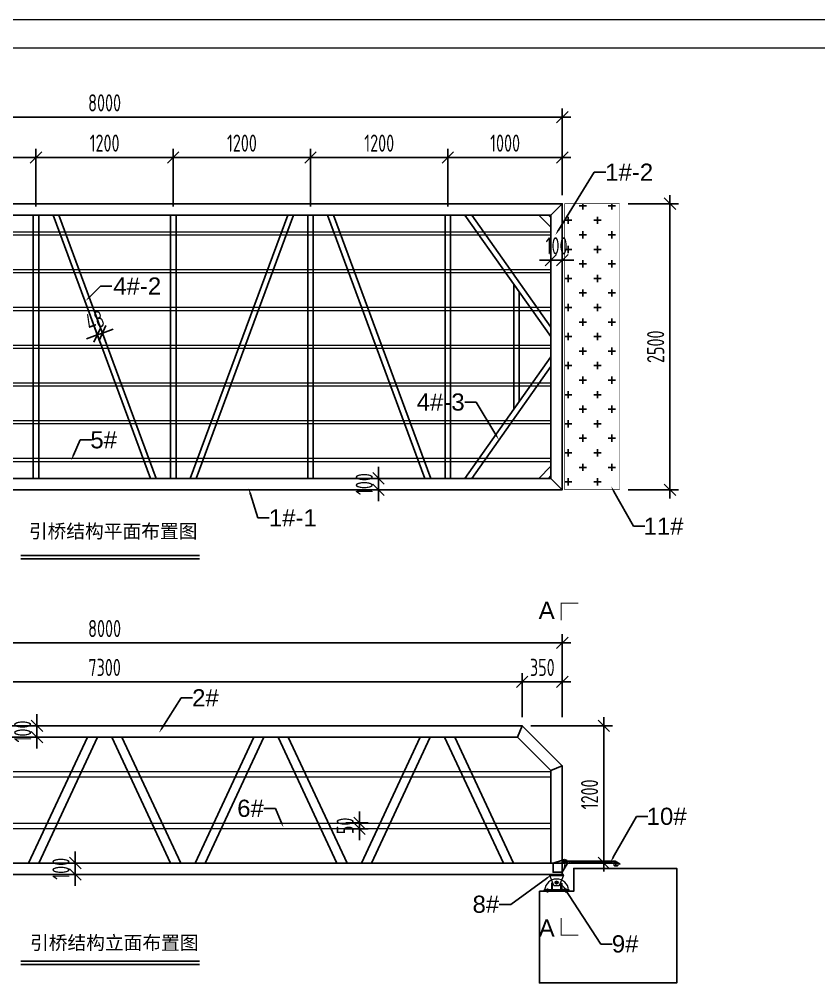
# Model space of a CAD drawing. Header units: millimetres. Extents: x 4 to 2106212, y -117026 to 198097.
# Drawn here: x 1811478 to 1818463, y 181656 to 190117 of the extents above; entities that cross this region are included whole.
import ezdxf
from ezdxf import colors
from ezdxf.entities.mleader import LeaderData, LeaderLine
from ezdxf.math import Vec2, Vec3

# ---------------------------------------------------------------- set-up
doc = ezdxf.new("R2010")
doc.units = ezdxf.units.MM
doc.linetypes.add('CENTER', pattern=[0.6, 0.375, -0.075, 0.075, -0.075])
doc.linetypes.add('CENTER2', pattern=[28.575, 19.05, -3.175, 3.175, -3.175])
for name, color, linetype, lineweight in [('加强板', 140, 'Continuous', 18), ('图框', 7, 'Continuous', 13), ('型材', 7, 'Continuous', 15), ('文本', 3, 'Continuous', 13), ('结构', 4, 'Continuous', 18), ('铝斜撑', 241, 'Continuous', 9), ('铝龙骨', 7, 'Continuous', 9)]:
    doc.layers.add(name, color=color, linetype=linetype, lineweight=lineweight)
for name, color, linetype in [('标注', 9, 'Continuous'), ('铝横梁', 220, 'Continuous'), ('铝通', 4, 'Continuous')]:
    doc.layers.add(name, color=color, linetype=linetype)
doc.styles.add('Arial', font='arial.ttf')
doc.styles.add('hztxt', font='ros1.shx', dxfattribs={"width": 0.8, "bigfont": 'hztxt.shx'})
doc.dimstyles.new('DIM-50', dxfattribs={"dimscale": 50, "dimtxt": 3, "dimasz": 2, "dimexe": 1.5, "dimexo": 1.5, "dimgap": 1, "dimtad": 1, "dimdec": 1, "dimdsep": 46, "dimtxsty": 'hztxt', "dimblk": 'OBLIQUE', "dimcen": 0, "dimdle": 1.5, "dimclrd": 9, "dimclre": 9, "dimclrt": 2, "dimadec": 1, "dimazin": 0, "dimtfac": 1, "dimtdec": 1, "dimtix": 1, "dimtmove": 2, "dimatfit": 3, "dimldrblk": 'OBLIQUE', "dimfxl": 15, "dimtolj": 1, "dimtzin": 0, "dimarcsym": 1})

# ---------------------------------------------------------------- blocks, each defined once
blk = doc.blocks.new('_Oblique')
at = {"color": 0, "linetype": 'ByBlock', "lineweight": -2}
blk.add_line((-0.5, -0.5), (0.5, 0.5), dxfattribs=at)
blk = doc.blocks.new('*D293')
at = {"layer": 'Defpoints', "color": 0, "transparency": 16777216}
for p in [(1808222.6, 184668.8), (1808222.6, 183944.3, 0), (1816222.6, 183944.3, 0)]:
    blk.add_point(p, dxfattribs=at)
at = {"layer": '标注', "color": 9, "lineweight": -2, "transparency": 16777216}
for p, q in [((1808222.6, 184019.3), (1808222.6, 184743.8)), ((1816222.6, 184019.3), (1816222.6, 184743.8)), ((1816297.6, 184668.8), (1808147.6, 184668.8))]:
    blk.add_line(p, q, dxfattribs=at)
at = {"layer": '标注', "color": 9, "lineweight": -2, "transparency": 16777216, "xscale": 100, "yscale": 100, "zscale": 100, "rotation": 180}
blk.add_blockref('_Oblique', (1808222.6, 184668.8), dxfattribs=at)
at = {"layer": '标注', "color": 9, "lineweight": -2, "transparency": 16777216, "xscale": 100, "yscale": 100, "zscale": 100}
blk.add_blockref('_Oblique', (1816222.6, 184668.8), dxfattribs=at)
at = {"layer": '标注', "color": 2, "transparency": 16777216, "insert": (1812222.6, 184793.8), "char_height": 150, "attachment_point": 5, "style": 'hztxt'}
blk.add_mtext('\\A1;8000', dxfattribs=at)
blk = doc.blocks.new('*D295')
at = {"layer": 'Defpoints', "color": 0, "transparency": 16777216}
for p in [(1816722.6, 188506.3, 0), (1816722.6, 186006.3, 0), (1817163.3, 186006.3)]:
    blk.add_point(p, dxfattribs=at)
at = {"layer": '标注', "color": 9, "lineweight": -2, "transparency": 16777216}
for p, q in [((1817163.3, 188581.3), (1817163.3, 185931.3)), ((1816797.6, 188506.3), (1817238.3, 188506.3)), ((1816797.6, 186006.3), (1817238.3, 186006.3))]:
    blk.add_line(p, q, dxfattribs=at)
at = {"layer": '标注', "color": 9, "lineweight": -2, "transparency": 16777216, "xscale": 100, "yscale": 100, "zscale": 100}
for p, rotation in [((1817163.3, 188506.3), 90), ((1817163.3, 186006.3), 270)]:
    blk.add_blockref('_Oblique', p, dxfattribs=dict(at, rotation=rotation))
at = {"layer": '标注', "color": 2, "transparency": 16777216, "insert": (1817038.3, 187256.3), "char_height": 150, "attachment_point": 5, "rotation": 90, "style": 'hztxt'}
blk.add_mtext('\\A1;2500', dxfattribs=at)
blk = doc.blocks.new('*D296')
at = {"layer": 'Defpoints', "color": 0, "transparency": 16777216}
for p in [(1808222.6, 189262.6), (1808222.6, 188506.4, 0), (1816222.7, 188506.4, 0)]:
    blk.add_point(p, dxfattribs=at)
at = {"layer": '标注', "color": 9, "lineweight": -2, "transparency": 16777216}
for p, q in [((1808222.6, 188581.4), (1808222.6, 189337.6)), ((1816222.7, 188581.4), (1816222.7, 189337.6)), ((1816297.7, 189262.6), (1808147.6, 189262.6))]:
    blk.add_line(p, q, dxfattribs=at)
at = {"layer": '标注', "color": 9, "lineweight": -2, "transparency": 16777216, "xscale": 100, "yscale": 100, "zscale": 100, "rotation": 180}
blk.add_blockref('_Oblique', (1808222.6, 189262.6), dxfattribs=at)
at = {"layer": '标注', "color": 9, "lineweight": -2, "transparency": 16777216, "xscale": 100, "yscale": 100, "zscale": 100}
blk.add_blockref('_Oblique', (1816222.7, 189262.6), dxfattribs=at)
at = {"layer": '标注', "color": 2, "transparency": 16777216, "insert": (1812222.6, 189387.6), "char_height": 150, "attachment_point": 5, "style": 'hztxt'}
blk.add_mtext('\\A1;8000', dxfattribs=at)
blk = doc.blocks.new('EB')
at = {"layer": '加强板'}
blk.add_lwpolyline([(1337537242.4, 365767056.4), (1337537242.4, 365767006.4), (1337537257.4, 365767006.4), (1337537267.4, 365767056.4)], close=True, dxfattribs=at)
at = {"layer": '铝通'}
blk.add_lwpolyline([(1337537285.1, 365767056, 0.668622), (1337537253.6, 365767089.8), (1337537162.4, 365767061.4), (1337537162.4, 365766981.4), (1337537242.4, 365766981.4)], format="xyb", close=True, dxfattribs=at)
blk.add_circle((1337537262.4, 365767066.4), 7, dxfattribs=at)
blk = doc.blocks.new('A$C1CD0366B')
at = {"color": 1, "linetype": 'CENTER', "ltscale": 0.52}
for p, q in [((55.7, 60), (84.3, 60)), ((70, 45.7), (70, 74.3))]:
    blk.add_line(p, q, dxfattribs=at)
blk.add_lwpolyline([(0, 120), (0, 0), (10, 0), (10, 120)], close=True)
blk.add_lwpolyline([(10, 120), (96.7, 83.9, -0.315452), (100, 79.2), (100, 40.8, -0.315452), (96.7, 36.1), (10, 0)], format="xyb")
blk.add_circle((70, 60), 13)
blk = doc.blocks.new('*D297')
at = {"layer": 'Defpoints', "color": 0, "transparency": 16777216}
for p in [(1811625.6, 182744.3, 0), (1811625.6, 182644.3, 0), (1811966.3, 182644.3)]:
    blk.add_point(p, dxfattribs=at)
at = {"layer": '标注', "color": 9, "lineweight": -2, "transparency": 16777216}
for p, q in [((1811966.3, 182744.3), (1811966.3, 182844.3)), ((1811700.6, 182744.3), (1812041.3, 182744.3)), ((1811966.3, 182744.3), (1811966.3, 182644.3)), ((1811700.6, 182644.3), (1812041.3, 182644.3)), ((1811966.3, 182644.3), (1811966.3, 182544.3))]:
    blk.add_line(p, q, dxfattribs=at)
at = {"layer": '标注', "color": 9, "lineweight": -2, "transparency": 16777216, "xscale": 100, "yscale": 100, "zscale": 100}
for p, rotation in [((1811966.3, 182744.3), 270), ((1811966.3, 182644.3), 90)]:
    blk.add_blockref('_Oblique', p, dxfattribs=dict(at, rotation=rotation))
at = {"layer": '标注', "color": 2, "transparency": 16777216, "insert": (1811841.3, 182694.3), "char_height": 150, "attachment_point": 5, "rotation": 90, "style": 'hztxt'}
blk.add_mtext('\\A1;100', dxfattribs=at)
blk = doc.blocks.new('*D298')
at = {"layer": 'Defpoints', "color": 0, "transparency": 16777216}
for p in [(1815872.6, 183944.3, 0), (1816222.6, 182744.3, 0), (1816585.7, 182744.3)]:
    blk.add_point(p, dxfattribs=at)
at = {"layer": '标注', "color": 9, "lineweight": -2, "transparency": 16777216}
for p, q in [((1816585.7, 184019.3), (1816585.7, 182669.3)), ((1815947.6, 183944.3), (1816660.7, 183944.3)), ((1816297.6, 182744.3), (1816660.7, 182744.3))]:
    blk.add_line(p, q, dxfattribs=at)
at = {"layer": '标注', "color": 9, "lineweight": -2, "transparency": 16777216, "xscale": 100, "yscale": 100, "zscale": 100}
for p, rotation in [((1816585.7, 183944.3), 90), ((1816585.7, 182744.3), 270)]:
    blk.add_blockref('_Oblique', p, dxfattribs=dict(at, rotation=rotation))
at = {"layer": '标注', "color": 2, "transparency": 16777216, "insert": (1816460.7, 183344.3), "char_height": 150, "attachment_point": 5, "rotation": 90, "style": 'hztxt'}
blk.add_mtext('\\A1;1200', dxfattribs=at)
blk = doc.blocks.new('*D299')
at = {"layer": 'Defpoints', "color": 0, "transparency": 16777216}
for p in [(1815222.6, 188910.7), (1814022.6, 188406.4, 0), (1815222.6, 188406.4, 0)]:
    blk.add_point(p, dxfattribs=at)
at = {"layer": '标注', "color": 9, "lineweight": -2, "transparency": 16777216}
for p, q in [((1814022.6, 188481.4), (1814022.6, 188985.7)), ((1815222.6, 188481.4), (1815222.6, 188985.7)), ((1813947.6, 188910.7), (1815297.6, 188910.7))]:
    blk.add_line(p, q, dxfattribs=at)
at = {"layer": '标注', "color": 9, "lineweight": -2, "transparency": 16777216, "xscale": 100, "yscale": 100, "zscale": 100, "rotation": 180}
blk.add_blockref('_Oblique', (1814022.6, 188910.7), dxfattribs=at)
at = {"layer": '标注', "color": 9, "lineweight": -2, "transparency": 16777216, "xscale": 100, "yscale": 100, "zscale": 100}
blk.add_blockref('_Oblique', (1815222.6, 188910.7), dxfattribs=at)
at = {"layer": '标注', "color": 2, "transparency": 16777216, "insert": (1814622.6, 189035.7), "char_height": 150, "attachment_point": 5, "style": 'hztxt'}
blk.add_mtext('\\A1;1200', dxfattribs=at)
blk = doc.blocks.new('*D300')
at = {"layer": 'Defpoints', "color": 0, "transparency": 16777216}
for p in [(1814022.6, 188910.7), (1812822.6, 188406.4, 0), (1814022.6, 188406.4, 0)]:
    blk.add_point(p, dxfattribs=at)
at = {"layer": '标注', "color": 9, "lineweight": -2, "transparency": 16777216}
for p, q in [((1812822.6, 188481.4), (1812822.6, 188985.7)), ((1814022.6, 188481.4), (1814022.6, 188985.7)), ((1812747.6, 188910.7), (1814097.6, 188910.7))]:
    blk.add_line(p, q, dxfattribs=at)
at = {"layer": '标注', "color": 9, "lineweight": -2, "transparency": 16777216, "xscale": 100, "yscale": 100, "zscale": 100, "rotation": 180}
blk.add_blockref('_Oblique', (1812822.6, 188910.7), dxfattribs=at)
at = {"layer": '标注', "color": 9, "lineweight": -2, "transparency": 16777216, "xscale": 100, "yscale": 100, "zscale": 100}
blk.add_blockref('_Oblique', (1814022.6, 188910.7), dxfattribs=at)
at = {"layer": '标注', "color": 2, "transparency": 16777216, "insert": (1813422.6, 189035.7), "char_height": 150, "attachment_point": 5, "style": 'hztxt'}
blk.add_mtext('\\A1;1200', dxfattribs=at)
blk = doc.blocks.new('*D301')
at = {"layer": 'Defpoints', "color": 0, "transparency": 16777216}
for p in [(1812822.6, 188910.7), (1811622.6, 188406.4, 0), (1812822.6, 188406.4, 0)]:
    blk.add_point(p, dxfattribs=at)
at = {"layer": '标注', "color": 9, "lineweight": -2, "transparency": 16777216}
for p, q in [((1811622.6, 188481.4), (1811622.6, 188985.7)), ((1812822.6, 188481.4), (1812822.6, 188985.7)), ((1811547.6, 188910.7), (1812897.6, 188910.7))]:
    blk.add_line(p, q, dxfattribs=at)
at = {"layer": '标注', "color": 9, "lineweight": -2, "transparency": 16777216, "xscale": 100, "yscale": 100, "zscale": 100, "rotation": 180}
blk.add_blockref('_Oblique', (1811622.6, 188910.7), dxfattribs=at)
at = {"layer": '标注', "color": 9, "lineweight": -2, "transparency": 16777216, "xscale": 100, "yscale": 100, "zscale": 100}
blk.add_blockref('_Oblique', (1812822.6, 188910.7), dxfattribs=at)
at = {"layer": '标注', "color": 2, "transparency": 16777216, "insert": (1812222.6, 189035.7), "char_height": 150, "attachment_point": 5, "style": 'hztxt'}
blk.add_mtext('\\A1;1200', dxfattribs=at)
blk = doc.blocks.new('*D302')
at = {"layer": 'Defpoints', "color": 0, "transparency": 16777216}
for p in [(1811622.6, 188910.7), (1810422.6, 188406.4, 0), (1811622.6, 188406.4, 0)]:
    blk.add_point(p, dxfattribs=at)
at = {"layer": '标注', "color": 9, "lineweight": -2, "transparency": 16777216}
for p, q in [((1810422.6, 188481.4), (1810422.6, 188985.7)), ((1811622.6, 188481.4), (1811622.6, 188985.7)), ((1810347.6, 188910.7), (1811697.6, 188910.7))]:
    blk.add_line(p, q, dxfattribs=at)
at = {"layer": '标注', "color": 9, "lineweight": -2, "transparency": 16777216, "xscale": 100, "yscale": 100, "zscale": 100, "rotation": 180}
blk.add_blockref('_Oblique', (1810422.6, 188910.7), dxfattribs=at)
at = {"layer": '标注', "color": 9, "lineweight": -2, "transparency": 16777216, "xscale": 100, "yscale": 100, "zscale": 100}
blk.add_blockref('_Oblique', (1811622.6, 188910.7), dxfattribs=at)
at = {"layer": '标注', "color": 2, "transparency": 16777216, "insert": (1811022.6, 189035.7), "char_height": 150, "attachment_point": 5, "style": 'hztxt'}
blk.add_mtext('\\A1;1200', dxfattribs=at)
blk = doc.blocks.new('*D305')
at = {"layer": 'Defpoints', "color": 0, "transparency": 16777216}
for p in [(1811852, 183944.3, 0), (1811631.3, 183844.3), (1811852, 183844.3, 0)]:
    blk.add_point(p, dxfattribs=at)
at = {"layer": '标注', "color": 9, "lineweight": -2, "transparency": 16777216}
for p, q in [((1811631.3, 183944.3), (1811631.3, 184044.3)), ((1811777, 183944.3), (1811556.3, 183944.3)), ((1811631.3, 183944.3), (1811631.3, 183844.3)), ((1811777, 183844.3), (1811556.3, 183844.3)), ((1811631.3, 183844.3), (1811631.3, 183744.3))]:
    blk.add_line(p, q, dxfattribs=at)
at = {"layer": '标注', "color": 9, "lineweight": -2, "transparency": 16777216, "xscale": 100, "yscale": 100, "zscale": 100}
for p, rotation in [((1811631.3, 183944.3), 270), ((1811631.3, 183844.3), 90)]:
    blk.add_blockref('_Oblique', p, dxfattribs=dict(at, rotation=rotation))
at = {"layer": '标注', "color": 2, "transparency": 16777216, "insert": (1811506.3, 183894.3), "char_height": 150, "attachment_point": 5, "rotation": 90, "style": 'hztxt'}
blk.add_mtext('\\A1;100', dxfattribs=at)
blk = doc.blocks.new('*D306')
at = {"layer": 'Defpoints', "color": 0, "transparency": 16777216}
for p in [(1816222.6, 184328.9), (1815872.6, 183944.3, 0), (1816222.6, 183944.3, 0)]:
    blk.add_point(p, dxfattribs=at)
at = {"layer": '标注', "color": 9, "lineweight": -2, "transparency": 16777216}
for p, q in [((1815872.6, 184019.3), (1815872.6, 184403.9)), ((1816222.6, 184019.3), (1816222.6, 184403.9)), ((1815797.6, 184328.9), (1816297.6, 184328.9))]:
    blk.add_line(p, q, dxfattribs=at)
at = {"layer": '标注', "color": 9, "lineweight": -2, "transparency": 16777216, "xscale": 100, "yscale": 100, "zscale": 100, "rotation": 180}
blk.add_blockref('_Oblique', (1815872.6, 184328.9), dxfattribs=at)
at = {"layer": '标注', "color": 9, "lineweight": -2, "transparency": 16777216, "xscale": 100, "yscale": 100, "zscale": 100}
blk.add_blockref('_Oblique', (1816222.6, 184328.9), dxfattribs=at)
at = {"layer": '标注', "color": 2, "transparency": 16777216, "insert": (1816047.6, 184453.9), "char_height": 150, "attachment_point": 5, "style": 'hztxt'}
blk.add_mtext('\\A1;350', dxfattribs=at)
blk = doc.blocks.new('*D308')
at = {"layer": 'Defpoints', "color": 0, "transparency": 16777216}
for p in [(1815872.6, 184328.9), (1808572.6, 183944.3, 0), (1815872.6, 183944.3, 0)]:
    blk.add_point(p, dxfattribs=at)
at = {"layer": '标注', "color": 9, "lineweight": -2, "transparency": 16777216}
for p, q in [((1808572.6, 184019.3), (1808572.6, 184403.9)), ((1815872.6, 184019.3), (1815872.6, 184403.9)), ((1808497.6, 184328.9), (1815947.6, 184328.9))]:
    blk.add_line(p, q, dxfattribs=at)
at = {"layer": '标注', "color": 9, "lineweight": -2, "transparency": 16777216, "xscale": 100, "yscale": 100, "zscale": 100, "rotation": 180}
blk.add_blockref('_Oblique', (1808572.6, 184328.9), dxfattribs=at)
at = {"layer": '标注', "color": 9, "lineweight": -2, "transparency": 16777216, "xscale": 100, "yscale": 100, "zscale": 100}
blk.add_blockref('_Oblique', (1815872.6, 184328.9), dxfattribs=at)
at = {"layer": '标注', "color": 2, "transparency": 16777216, "insert": (1812222.6, 184453.9), "char_height": 150, "attachment_point": 5, "style": 'hztxt'}
blk.add_mtext('\\A1;7300', dxfattribs=at)
blk = doc.blocks.new('JAGZZ')
at = {"color": 1, "linetype": 'CENTER2', "ltscale": 0.2}
for p, q in [((524627.1, 12917.9), (524627.1, 12953.1)), ((524724.7, 13006.5), (524689.4, 13006.5)), ((524707.1, 12988.9), (524707.1, 13024.1)), ((524787.1, 12917.9), (524787.1, 12953.1)), ((524616.1, 12929.5), (524616.1, 12941.5)), ((524638.1, 12929.5), (524638.1, 12941.5)), ((524776.1, 12929.5), (524776.1, 12941.5)), ((524798.1, 12929.5), (524798.1, 12941.5))]:
    blk.add_line(p, q, dxfattribs=at)
at = {"layer": '结构', "color": 4}
for p, q in [((524597.1, 12929.5), (524597.1, 12941.5)), ((524817.1, 12941.5), (524597.1, 12941.5)), ((524817.1, 12929.5), (524597.1, 12929.5)), ((524817.1, 12929.5), (524817.1, 12941.5))]:
    blk.add_line(p, q, dxfattribs=at)
for points in [[(524670.1, 12941.5), (524670.1, 13001.5), (524662.1, 13001.5), (524662.1, 12941.5)], [(524744.1, 12941.5), (524744.1, 13001.5), (524752.1, 13001.5), (524752.1, 12941.5)]]:
    blk.add_lwpolyline(points, close=True, dxfattribs=at)
at = {"layer": '结构'}
blk.add_circle((524707.1, 13006.5), 13, dxfattribs=at)
at = {"layer": '结构', "color": 4}
blk.add_arc((524707.1, 12931), 105.5, 5.72481, 174.27519, dxfattribs=at)
blk = doc.blocks.new('A$C32F71815')
at = {"layer": '铝斜撑', "linetype": 'Continuous'}
for p, q in [((3, 20), (0, 20)), ((0, 20), (0, 0)), ((40, 0), (0, 0)), ((3, 20), (3, 3)), ((40, 3), (3, 3)), ((40, 0), (40, 3))]:
    blk.add_line(p, q, dxfattribs=at)
blk = doc.blocks.new('A$C42B83C84')
at = {"layer": '图框', "lineweight": 0}
h = blk.add_hatch(dxfattribs=at)
h.set_pattern_fill('ANSI31', color=256, scale=0.5, style=0)
h.set_pattern_definition([(45, (82514.4754, -36464.1272), (-1.122532015, 1.122532015), [])])
edge = h.paths.add_edge_path(flags=17)
edge.add_arc((15, 30), 6.5, 0, 360)
edge = h.paths.add_edge_path()
edge.add_arc((15, 30), 10, 0, 360)
for p, q in [((0, 25), (0, 45)), ((0, 45), (458.1, 45)), ((5, 25), (0, 25)), ((5, 40), (5, 25)), ((456.6, 40), (5, 40)), ((456.6, 40), (497.3, 14.9)), ((458.1, 45), (500, 19.1)), ((461.7, 7), (461.7, 23)), ((466.7, 7), (466.7, 23)), ((497.3, 14.9), (500, 19.1))]:
    blk.add_line(p, q, dxfattribs=at)
for points in [[(29.2, 20), (29.2, 40), (444.2, 40), (444.2, 20)], [(59.2, 40), (59.2, 20), (29.2, 20), (29.2, 40)], [(259.2, 40), (259.2, 20), (229.2, 20), (229.2, 40)]]:
    blk.add_lwpolyline(points, close=True, dxfattribs=at)
blk.add_lwpolyline([(444.2, 20), (444.2, 10, 0.414214), (454.2, 0), (474.2, 0, 0.414214), (484.2, 10), (484.2, 20)], format="xyb", dxfattribs=at)
blk.add_lwpolyline([(458.2, 0), (458.2, 7), (470.2, 7), (470.2, 0)], dxfattribs=at)
for radius in [10, 6.5]:
    blk.add_circle((15, 30), radius, dxfattribs=at)
blk.add_blockref('A$C32F71815', (444.2, 20), dxfattribs=at)
blk = doc.blocks.new('GW-TK')
at = {"layer": '图框'}
for points in [[(927183.55, 464715.01), (927603.55, 464715.01), (927603.55, 464418.01), (927183.55, 464418.01)], [(927188.55, 464710.01), (927598.55, 464710.01), (927598.55, 464423.01), (927188.55, 464423.01)]]:
    blk.add_lwpolyline(points, close=True, dxfattribs=at)
blk = doc.blocks.new('*U451')
at = {"layer": '铝横梁', "color": 11}
blk.add_lwpolyline([(24, -1150), (-24, -1150), (-24, 1150), (24, 1150)], close=True, dxfattribs=at)
blk = doc.blocks.new('*U452')
at = {"color": 0, "linetype": 'ByBlock', "lineweight": -2, "transparency": 16777216}
for p in [(0, 0), (1200, 0), (2400, 0), (3600, 0), (4800, 0), (6000, 0)]:
    blk.add_blockref('*U451', p, dxfattribs=at)
blk = doc.blocks.new('*D465')
at = {"color": 9, "lineweight": -2, "transparency": 16777216}
for p, q in [((1815222.6, 188481.4), (1815222.6, 188985.7)), ((1816222.7, 188581.4), (1816222.7, 188985.7)), ((1815147.6, 188910.7), (1816297.7, 188910.7))]:
    blk.add_line(p, q, dxfattribs=at)
at = {"layer": 'Defpoints', "color": 0, "transparency": 16777216}
for p in [(1816222.7, 188910.7), (1816222.7, 188506.4, 0), (1815222.6, 188406.4, 0)]:
    blk.add_point(p, dxfattribs=at)
at = {"color": 9, "lineweight": -2, "transparency": 16777216, "xscale": 100, "yscale": 100, "zscale": 100, "rotation": 180}
blk.add_blockref('_Oblique', (1815222.6, 188910.7), dxfattribs=at)
at = {"color": 9, "lineweight": -2, "transparency": 16777216, "xscale": 100, "yscale": 100, "zscale": 100}
blk.add_blockref('_Oblique', (1816222.7, 188910.7), dxfattribs=at)
at = {"color": 2, "transparency": 16777216, "insert": (1815722.6, 189035.7), "char_height": 150, "attachment_point": 5, "style": 'hztxt'}
blk.add_mtext('\\A1;1000', dxfattribs=at)
blk = doc.blocks.new('*D467')
at = {"color": 9, "lineweight": -2, "transparency": 16777216}
for p, q in [((1814616.7, 186106.3), (1814616.7, 186206.3)), ((1814313.5, 186106.3), (1814691.7, 186106.3)), ((1814616.7, 186106.3), (1814616.7, 186006.3)), ((1814313.5, 186006.3), (1814691.7, 186006.3)), ((1814616.7, 186006.3), (1814616.7, 185906.3))]:
    blk.add_line(p, q, dxfattribs=at)
at = {"layer": 'Defpoints', "color": 0, "transparency": 16777216}
for p in [(1814238.5, 186106.3, 0), (1814238.5, 186006.3, 0), (1814616.7, 186006.3)]:
    blk.add_point(p, dxfattribs=at)
at = {"color": 9, "lineweight": -2, "transparency": 16777216, "xscale": 100, "yscale": 100, "zscale": 100}
for p, rotation in [((1814616.7, 186106.3), 270), ((1814616.7, 186006.3), 90)]:
    blk.add_blockref('_Oblique', p, dxfattribs=dict(at, rotation=rotation))
at = {"color": 2, "transparency": 16777216, "insert": (1814491.7, 186056.3), "char_height": 150, "attachment_point": 5, "rotation": 90, "style": 'hztxt'}
blk.add_mtext('\\A1;100', dxfattribs=at)
blk = doc.blocks.new('*D469')
at = {"color": 9, "lineweight": -2, "transparency": 16777216}
for p, q in [((1812101.8, 187513.7), (1812184.8, 187289.4)), ((1812146.8, 187530.3), (1812229.8, 187306.1)), ((1812158.8, 187359.8), (1812065, 187325.1)), ((1812158.8, 187359.8), (1812203.8, 187376.4)), ((1812203.8, 187376.4), (1812297.6, 187411.1))]:
    blk.add_line(p, q, dxfattribs=at)
at = {"layer": 'Defpoints', "color": 0, "transparency": 16777216}
for p in [(1812120.8, 187600.7, 0), (1812075.8, 187584, 0), (1812203.8, 187376.4)]:
    blk.add_point(p, dxfattribs=at)
at = {"color": 9, "lineweight": -2, "transparency": 16777216, "xscale": 100, "yscale": 100, "zscale": 100}
for p, rotation in [((1812203.8, 187376.4), 200.3001525429919), ((1812158.8, 187359.8), 20.30015254299189)]:
    blk.add_blockref('_Oblique', p, dxfattribs=dict(at, rotation=rotation))
at = {"color": 2, "transparency": 16777216, "insert": (1812137.9, 187485.3), "char_height": 150, "attachment_point": 5, "rotation": 20.30015, "style": 'hztxt'}
blk.add_mtext('\\A1;48', dxfattribs=at)
blk = doc.blocks.new('*U471')
at = {"layer": '铝龙骨', "color": 7}
blk.add_lwpolyline([(-3900, -15), (-3900, 15), (3900, 15), (3900, -15)], close=True, dxfattribs=at)
blk = doc.blocks.new('*U472')
at = {"color": 0, "linetype": 'ByBlock', "lineweight": -2, "transparency": 16777216}
for p in [(0, 1980), (0, 1650), (0, 1320), (0, 990), (0, 660), (0, 330), (0, 0)]:
    blk.add_blockref('*U471', p, dxfattribs=at)
blk = doc.blocks.new('*D474')
at = {"color": 9, "lineweight": -2, "transparency": 16777216}
for p, q in [((1816122.7, 188080.2), (1816122.7, 187938.6)), ((1816222.7, 188080.2), (1816222.7, 187938.6)), ((1816122.7, 188013.6), (1816022.7, 188013.6)), ((1816122.7, 188013.6), (1816222.7, 188013.6)), ((1816222.7, 188013.6), (1816322.7, 188013.6))]:
    blk.add_line(p, q, dxfattribs=at)
at = {"layer": 'Defpoints', "color": 0, "transparency": 16777216}
for p in [(1816122.7, 188155.2, 0), (1816222.7, 188155.2, 0), (1816222.7, 188013.6)]:
    blk.add_point(p, dxfattribs=at)
at = {"color": 9, "lineweight": -2, "transparency": 16777216, "xscale": 100, "yscale": 100, "zscale": 100}
blk.add_blockref('_Oblique', (1816122.7, 188013.6), dxfattribs=at)
at = {"color": 9, "lineweight": -2, "transparency": 16777216, "xscale": 100, "yscale": 100, "zscale": 100, "rotation": 180}
blk.add_blockref('_Oblique', (1816222.7, 188013.6), dxfattribs=at)
at = {"color": 2, "transparency": 16777216, "insert": (1816172.7, 188138.6), "char_height": 150, "attachment_point": 5, "style": 'hztxt'}
blk.add_mtext('\\A1;100', dxfattribs=at)
blk = doc.blocks.new('*D475')
at = {"color": 9, "lineweight": -2, "transparency": 16777216}
for p, q in [((1814449.8, 183094.3), (1814449.8, 183194.3)), ((1814330.3, 183094.3), (1814524.8, 183094.3)), ((1814330.3, 183044.3), (1814524.8, 183044.3)), ((1814449.8, 183094.3), (1814449.8, 183044.3)), ((1814449.8, 183044.3), (1814449.8, 182944.3))]:
    blk.add_line(p, q, dxfattribs=at)
at = {"layer": 'Defpoints', "color": 0, "transparency": 16777216}
for p in [(1814255.3, 183094.3, 0), (1814255.3, 183044.3, 0), (1814449.8, 183044.3)]:
    blk.add_point(p, dxfattribs=at)
at = {"color": 9, "lineweight": -2, "transparency": 16777216, "xscale": 100, "yscale": 100, "zscale": 100}
for p, rotation in [((1814449.8, 183094.3), 270), ((1814449.8, 183044.3), 90)]:
    blk.add_blockref('_Oblique', p, dxfattribs=dict(at, rotation=rotation))
at = {"color": 2, "transparency": 16777216, "insert": (1814324.8, 183069.3), "char_height": 150, "attachment_point": 5, "rotation": 90, "style": 'hztxt'}
blk.add_mtext('\\A1;50', dxfattribs=at)

msp = doc.modelspace()

# ---------------------------------------------------------------- hatches: boundary and pattern name
h = msp.add_hatch()
h.set_pattern_fill('CROSS', color=252, scale=20, angle=90)
h.set_pattern_definition([(90, (-109807.11, -6488.61), (-127, 127), [63.5, -190.5]), (180, (-109775.36, -6456.86), (-127, -127), [63.5, -190.5])])
h.paths.add_polyline_path([(1816722.6013, 188501.4618), (1816242.6511, 188501.4618), (1816242.6511, 186006.3463), (1816722.6013, 186006.3463)])

# ---------------------------------------------------------------- linework, layer by layer
at = {"const_width": 5, "elevation": 0.0005}
msp.add_lwpolyline([(1816722.6013, 186006.3463), (1816242.6511, 186006.3463), (1816242.6511, 188506.3463), (1816722.6013, 188506.3463)], close=True, dxfattribs=at)
at = {"const_width": 15}
for points in [[(1811489.0824, 185432.2773), (1813052.8382, 185432.2773)], [(1811489.0824, 181886.9504), (1813052.8382, 181886.9504)]]:
    msp.add_lwpolyline(points, dxfattribs=at)
for points in [[(1811489.0824, 185402.2773), (1813052.8382, 185402.2773)], [(1811489.0824, 181856.9504), (1813052.8382, 181856.9504)]]:
    msp.add_lwpolyline(points)
at = {"const_width": 10, "elevation": -0.0005}
for points in [[(1816211.8894, 184865.692), (1816211.8894, 185015.692), (1816361.8894, 185015.692)], [(1816211.8894, 182263.6983), (1816211.8894, 182113.6983), (1816361.8894, 182113.6983)]]:
    msp.add_lwpolyline(points, dxfattribs=at)
at = {"elevation": 0.0005}
msp.add_lwpolyline([(1816022.6013, 182497.2624), (1816322.6013, 182497.2624), (1816322.6013, 182697.2624), (1817222.6013, 182697.2624), (1817222.6013, 181697.2624), (1816022.6013, 181697.2624), (1816022.6013, 182497.2624)], dxfattribs=at)
at = {"layer": '型材', "elevation": 0.0005}
for points in [[(1808322.6013, 183544.2687), (1816122.6013, 183544.2687), (1816122.6013, 183494.2687), (1808322.6013, 183494.2687)], [(1808322.6013, 183094.2687), (1816122.6013, 183094.2687), (1816122.6013, 183044.2687), (1808322.6013, 183044.2687)]]:
    msp.add_lwpolyline(points, close=True, dxfattribs=at)
at = {"layer": '铝横梁', "color": 11, "elevation": 0.0005}
for points in [[(1811771.6013, 188406.3712), (1811822.7801, 188406.3712), (1812673.6013, 186106.3214), (1812622.4222, 186106.3214)], [(1813873.6013, 188406.3712), (1813822.4225, 188406.3712), (1812971.6013, 186106.3214), (1813022.7804, 186106.3214)], [(1814171.6013, 188406.3712), (1814222.7801, 188406.3712), (1815073.6013, 186106.3214), (1815022.4222, 186106.3214)], [(1816016.5793, 188406.3712), (1816101.4321, 188406.3712), (1816122.6511, 188385.1523), (1816122.6511, 188300.2994)], [(1815846.6685, 187735.1926), (1815798.6685, 187803.0145), (1815798.6685, 186709.6781), (1815846.6685, 186777.5)], [(1816016.5793, 186106.3214), (1816101.4321, 186106.3214), (1816122.6511, 186127.5403), (1816122.6511, 186212.3932)]]:
    msp.add_lwpolyline(points, close=True, dxfattribs=at)
for points in [[(1815371.6511, 188406.3712), (1816122.6511, 187345.2415)], [(1815430.4563, 188406.3712), (1816122.6511, 187428.3306)], [(1815371.6511, 186106.3214), (1816122.6511, 187167.4511)], [(1815430.4563, 186106.3214), (1816122.6511, 187084.362)]]:
    msp.add_lwpolyline(points, dxfattribs=at)
at = {"layer": '铝横梁', "color": 6, "elevation": 0.0005}
for points in [[(1812072.1327, 183844.2624), (1811558.624, 182744.2624)], [(1812160.4205, 183844.2624), (1811646.9118, 182744.2624)], [(1812285.8275, 183844.2624), (1812799.3362, 182744.2624)], [(1812374.1153, 183844.2624), (1812887.624, 182744.2624)], [(1813526.1327, 183844.2624), (1813012.624, 182744.2624)], [(1813614.4205, 183844.2624), (1813100.9118, 182744.2624)], [(1813739.8275, 183844.2624), (1814253.3362, 182744.2624)], [(1813828.1153, 183844.2624), (1814341.624, 182744.2624)], [(1814980.1327, 183844.2624), (1814466.624, 182744.2624)], [(1815068.4205, 183844.2624), (1814554.9118, 182744.2624)], [(1815193.8275, 183844.2624), (1815707.3362, 182744.2624)], [(1815282.1153, 183844.2624), (1815795.624, 182744.2624)]]:
    msp.add_lwpolyline(points, dxfattribs=at)
at = {"layer": '铝通', "color": 4, "elevation": 0.0005}
for points in [[(1808222.6013, 188506.3712), (1816222.6511, 188506.3712), (1816222.6511, 186006.3214), (1808222.6013, 186006.3214)], [(1808322.6013, 188406.3712), (1816122.6511, 188406.3712), (1816122.6511, 186106.3214), (1808322.6013, 186106.3214)]]:
    msp.add_lwpolyline(points, close=True, dxfattribs=at)
for points in [[(1816122.6511, 188406.2458), (1816222.6511, 188506.3712)], [(1816122.6511, 186106.3214), (1816222.6511, 186006.3214)], [(1816222.6013, 182744.2624), (1816222.6013, 183594.2624), (1815872.6013, 183944.2624), (1808572.6013, 183944.2624), (1808222.6013, 183594.2624), (1808222.6013, 182744.2624)], [(1815831.1799, 183844.2624), (1815872.6013, 183944.2624)], [(1816122.6013, 182744.2624), (1816122.6013, 183552.8411), (1815831.1799, 183844.2624), (1808614.0227, 183844.2624), (1808322.6013, 183552.8411), (1808322.6013, 182744.2624)], [(1816122.6013, 183552.8411), (1816222.6013, 183594.2624)], [(1808222.6013, 182744.2624), (1816222.6013, 182744.2624), (1816222.6013, 182644.2624), (1808222.6013, 182644.2624), (1808222.6013, 182744.2624)]]:
    msp.add_lwpolyline(points, dxfattribs=at)

# ---------------------------------------------------------------- block references
for name, p in [('*U452', (1809222.6013, 187256.3463, 0.0005)), ('*U472', (1812222.5637, 186266.3214, 0.001))]:
    msp.add_blockref(name, p)
at = {"color": 0}
msp.add_blockref('JAGZZ', (1291465.5441, 169567.7731, 0.0005), dxfattribs=at)
at = {"layer": '图框', "lineweight": 0}
msp.add_blockref('A$C42B83C84', (1816227.5977, 182719.2614, 0.0005), dxfattribs=at)
at = {"layer": '图框', "rotation": 270}
msp.add_blockref('A$C1CD0366B', (1816112.6013, 182644.2624, 0.0005), dxfattribs=at)
at = {"layer": '型材', "color": 22}
msp.add_blockref('EB', (-1335721019.7747, -365584317.1653, 0.0005), dxfattribs=at)
at = {"layer": '文本', "xscale": 50, "yscale": 50, "zscale": 50}
msp.add_blockref('GW-TK', (-44554165.2262, -23045633.3238), dxfattribs=at)

# ---------------------------------------------------------------- texts
at = {"char_height": 150, "style": 'Arial'}
for insert, attachment_point in [((1816016.1482, 185028.3361, -0.0005), 1), ((1816016.1482, 182101.0542, -0.0005), 7)]:
    msp.add_mtext_dynamic_manual_height_columns('A', width=409.099518, gutter_width=12.5, heights=[0], dxfattribs=dict(at, insert=insert, attachment_point=attachment_point))
at = {"layer": '文本', "char_height": 120, "attachment_point": 1, "style": 'Arial'}
for s, insert in [('引桥结构平面布置图', (1811560.4517, 185704.677)), ('引桥结构立面布置图', (1811570.4282, 182107.5512))]:
    msp.add_mtext_dynamic_manual_height_columns(s, width=2727.023976, gutter_width=12.5, heights=[0], dxfattribs=dict(at, insert=insert))

# ---------------------------------------------------------------- dimensions: what is measured, and where the dimension line sits
dim = msp.add_linear_dim(base=(1816222.6511, 188910.7498), p1=(1815222.6013, 188406.3712, 0.0005), p2=(1816222.6511, 188506.3712, 0.0005), dimstyle='DIM-50')
dim.commit()
dim.dimension.update_dxf_attribs({"geometry": '*D465', "text_midpoint": (1815722.6262, 189035.7498)})
for p1, p2, distance, picture, middle in [((1816122.6511, 188155.2304, 0.0005), (1816222.6511, 188155.2304, 0.0005), -141.6386, '*D474', (1816172.6511, 188138.5918)), ((1812075.7943, 187584.0372, 0.0005), (1812120.813, 187600.6903, 0.0005), -239.1327, '*D469', (1812137.9006, 187485.3201)), ((1814255.3196, 183094.2687, 0.0005), (1814255.3196, 183044.2687, 0.0005), 194.4664, '*D475', (1814324.786, 183069.2687))]:
    dim = msp.add_aligned_dim(p1=p1, p2=p2, distance=distance, dimstyle='DIM-50')
    dim.commit()
    dim.dimension.update_dxf_attribs({"geometry": picture, "text_midpoint": middle})
dim = msp.add_linear_dim(base=(1814616.7389, 186006.3214), p1=(1814238.5182, 186106.3214, 0.0005), p2=(1814238.5182, 186006.3214, 0.0005), angle=90, dimstyle='DIM-50')
dim.commit()
dim.dimension.update_dxf_attribs({"geometry": '*D467', "text_midpoint": (1814491.7389, 186056.3214)})
at = {"layer": '标注'}
for base, p1, p2, picture, middle in [((1808222.6013, 189262.5883), (1816222.6511, 188506.3712, 0.0005), (1808222.6013, 188506.3712, 0.0005), '*D296', (1812222.6262, 189387.5883)), ((1811622.6013, 188910.7498), (1810422.6013, 188406.3712, 0.0005), (1811622.6013, 188406.3712, 0.0005), '*D302', (1811022.6013, 189035.7498)), ((1812822.6013, 188910.7498), (1811622.6013, 188406.3712, 0.0005), (1812822.6013, 188406.3712, 0.0005), '*D301', (1812222.6013, 189035.7498)), ((1814022.6013, 188910.7498), (1812822.6013, 188406.3712, 0.0005), (1814022.6013, 188406.3712, 0.0005), '*D300', (1813422.6013, 189035.7498)), ((1815222.6013, 188910.7498), (1814022.6013, 188406.3712, 0.0005), (1815222.6013, 188406.3712, 0.0005), '*D299', (1814622.6013, 189035.7498))]:
    dim = msp.add_linear_dim(base=base, p1=p1, p2=p2, dimstyle='DIM-50', dxfattribs=at)
    dim.commit()
    dim.dimension.update_dxf_attribs({"geometry": picture, "text_midpoint": middle})
for base, p1, p2, angle, picture, middle in [((1817163.3235, 186006.3463), (1816722.6013, 188506.3463, 0.0005), (1816722.6013, 186006.3463, 0.0005), 90, '*D295', (1817038.3235, 187256.3463)), ((1815872.6013, 184328.938), (1808572.6013, 183944.2624, 0.0005), (1815872.6013, 183944.2624, 0.0005), 180, '*D308', (1812222.6013, 184453.938)), ((1816222.6013, 184328.938), (1815872.6013, 183944.2624, 0.0005), (1816222.6013, 183944.2624, 0.0005), 180, '*D306', (1816047.6013, 184453.938)), ((1811631.267, 183844.2624), (1811852.0233, 183944.2624, 0.0005), (1811852.0233, 183844.2624, 0.0005), 90, '*D305', (1811506.267, 183894.2624)), ((1816585.6629, 182744.2624), (1815872.6013, 183944.2624, 0.0005), (1816222.6013, 182744.2624, 0.0005), 90, '*D298', (1816460.6629, 183344.2624)), ((1811966.2845, 182644.2624), (1811625.5712, 182744.2624, 0.0005), (1811625.5712, 182644.2624, 0.0005), 90, '*D297', (1811841.2845, 182694.2624))]:
    dim = msp.add_linear_dim(base=base, p1=p1, p2=p2, angle=angle, dimstyle='DIM-50', dxfattribs=at)
    dim.commit()
    dim.dimension.update_dxf_attribs({"geometry": picture, "text_midpoint": middle})
dim = msp.add_aligned_dim(p1=(1816222.6013, 183944.2624, 0.0005), p2=(1808222.6013, 183944.2624, 0.0005), distance=-724.4948, dimstyle='DIM-50', dxfattribs=at)
dim.commit()
dim.dimension.update_dxf_attribs({"geometry": '*D293', "text_midpoint": (1812222.6013, 184793.7572)})

# ---------------------------------------------------------------- leaders
at = {"layer": '标注', "color": 6}
ml = msp.add_multileader_mtext('Standard', dxfattribs=at)
ml.set_content('1#-2', color=6, style='Arial')
ml.set_leader_properties(color=9)
ml.build(insert=Vec2(0, 0))
ml.multileader.update_dxf_attribs({"dogleg_length": 100, "arrow_head_size": 50})
ctx = ml.context
ctx.base_point, ctx.char_height, ctx.arrow_head_size, ctx.landing_gap_size, ctx.plane_origin = Vec3(1816601.5602, 188781.8145, -0.0005), 150, 50, 1, Vec3(1820812.952, 190062.2321, -0.0005)
ctx.text_align_type = 2
notes = []
notes.append((ctx, [(1, (1, 1, 0), (1816501.5602, 188781.8145, -0.0005), (1, 0), 100, [(0, [(1816162.5044, 188233.5859, -0.0005)], 0, [])])]))
ctx.mtext.insert, ctx.mtext.alignment, ctx.mtext.flow_direction = Vec3(1817016.6338, 188856.8145, -0.0005), 3, 5
ml = msp.add_multileader_mtext('Standard', dxfattribs=at)
ml.set_content('4#-2', color=6, style='Arial')
ml.set_leader_properties(color=9)
ml.build(insert=Vec2(0, 0))
ml.multileader.update_dxf_attribs({"dogleg_length": 100, "arrow_head_size": 50})
ctx = ml.context
ctx.base_point, ctx.char_height, ctx.arrow_head_size, ctx.landing_gap_size, ctx.plane_origin = Vec3(1812286.307, 187786.8177), 150, 50, 1, Vec3(1813343.2, 188625.6881)
ctx.text_align_type = 2
notes.append((ctx, [(0, (1, 1, 0), (1812186.307, 187786.8177), (1, 0), 100, [(0, [(1812057.3401, 187657.909)], 0, [])])]))
ctx.mtext.insert, ctx.mtext.alignment, ctx.mtext.flow_direction = Vec3(1812717.0681, 187861.8177), 3, 5
ml = msp.add_multileader_mtext('Standard', dxfattribs=at)
ml.set_content('4#-3', color=6, style='Arial')
ml.set_leader_properties(color=9)
ml.build(insert=Vec2(0, 0))
ml.multileader.update_dxf_attribs({"dogleg_length": 100, "arrow_head_size": 50})
ctx = ml.context
ctx.base_point, ctx.char_height, ctx.arrow_head_size, ctx.landing_gap_size, ctx.plane_origin = Vec3(1814960.6774, 186771.9125, 0.0005), 150, 50, 1, Vec3(1816118.4529, 188752.9461, 0.0005)
ctx.text_align_type = 2
notes.append((ctx, [(1, (1, 1, 0), (1815469.9079, 186771.9125, 0.0005), (-1, 0), 100, [(0, [(1815667.3694, 186444.0237, 0.0005)], 0, [])])]))
ctx.mtext.insert, ctx.mtext.alignment, ctx.mtext.flow_direction = Vec3(1815368.9079, 186848.1714, 0.0005), 3, 5
ml = msp.add_multileader_mtext('Standard', dxfattribs=at)
ml.set_content('5#', color=6, style='Arial')
ml.set_leader_properties(color=9)
ml.build(insert=Vec2(0, 0))
ml.multileader.update_dxf_attribs({"dogleg_length": 100, "arrow_head_size": 50})
ctx = ml.context
ctx.base_point, ctx.char_height, ctx.arrow_head_size, ctx.landing_gap_size, ctx.plane_origin = Vec3(1812108.8588, 186442.1057, -0.0005), 150, 50, 1, Vec3(1812190.5848, 188164.7267, -0.0005)
ctx.text_align_type = 2
notes.append((ctx, [(1, (1, 1, 0), (1812008.8588, 186442.1057, -0.0005), (1, 0), 100, [(0, [(1811931.0524, 186263.9316, -0.0005)], 0, [])])]))
ctx.mtext.insert, ctx.mtext.alignment, ctx.mtext.flow_direction = Vec3(1812330.7432, 186518.3646, -0.0005), 3, 5
ml = msp.add_multileader_mtext('Standard', dxfattribs=at)
ml.set_content('1#-1', color=6, style='Arial')
ml.set_leader_properties(color=9)
ml.build(insert=Vec2(0, 0))
ml.multileader.update_dxf_attribs({"dogleg_length": 100, "arrow_head_size": 50})
ctx = ml.context
ctx.base_point, ctx.char_height, ctx.arrow_head_size, ctx.landing_gap_size, ctx.plane_origin = Vec3(1813660.4986, 185761.1458, -0.0005), 150, 50, 1, Vec3(1813478.6907, 187232.209, -0.0005)
ctx.text_align_type = 2
notes.append((ctx, [(1, (1, 1, 0), (1813560.4986, 185761.1458, -0.0005), (1, 0), 100, [(0, [(1813482.17, 186017.2415, -0.0005)], 0, [])])]))
ctx.mtext.insert, ctx.mtext.alignment, ctx.mtext.flow_direction = Vec3(1814077.0247, 185836.1458, -0.0005), 3, 5
ml = msp.add_multileader_mtext('Standard', dxfattribs=at)
ml.set_content('11#', color=6, style='Arial')
ml.set_leader_properties(color=9)
ml.build(insert=Vec2(0, 0))
ml.multileader.update_dxf_attribs({"dogleg_length": 100, "arrow_head_size": 50})
ctx = ml.context
ctx.base_point, ctx.char_height, ctx.arrow_head_size, ctx.landing_gap_size, ctx.plane_origin = Vec3(1816944.1562, 185688.0918, -0.0005), 150, 50, 1, Vec3(1822377.1197, 187957.8955, -0.0005)
ctx.text_align_type = 2
notes.append((ctx, [(0, (1, 1, 0), (1816844.1562, 185688.0918, -0.0005), (1, 0), 100, [(0, [(1816648.7693, 186036.3463, -0.0005)], 0, [])])]))
ctx.mtext.insert, ctx.mtext.alignment, ctx.mtext.flow_direction = Vec3(1817282.051, 185763.0918, -0.0005), 3, 5
ml = msp.add_multileader_mtext('Standard', dxfattribs=at)
ml.set_content('2#', color=6, style='Arial')
ml.set_leader_properties(color=9)
ml.build(insert=Vec2(0, 0))
ml.multileader.update_dxf_attribs({"dogleg_length": 100, "arrow_head_size": 50})
ctx = ml.context
ctx.base_point, ctx.char_height, ctx.arrow_head_size, ctx.landing_gap_size, ctx.plane_origin = Vec3(1812991.3849, 184188.3679, 0.0005), 150, 50, 1, Vec3(1812609.7161, 184779.6023, 0.0005)
ctx.text_align_type = 2
notes.append((ctx, [(1, (1, 1, 0), (1812891.3849, 184188.3679, 0.0005), (1, 0), 100, [(0, [(1812698.5235, 183882.4022, 0.0005)], 0, [])])]))
ctx.mtext.insert, ctx.mtext.width, ctx.mtext.alignment, ctx.mtext.flow_direction = Vec3(1813220.1448, 184263.3679, 0.0005), 150, 3, 5
ml = msp.add_multileader_mtext('Standard', dxfattribs=at)
ml.set_content('6#', color=6, style='Arial')
ml.set_leader_properties(color=9)
ml.build(insert=Vec2(0, 0))
ml.multileader.update_dxf_attribs({"dogleg_length": 100, "arrow_head_size": 50})
ctx = ml.context
ctx.base_point, ctx.char_height, ctx.arrow_head_size, ctx.landing_gap_size, ctx.plane_origin = Vec3(1813390.8226, 183221.7439, 0.0005), 150, 50, 1, Vec3(1813763.8508, 183878.5942, 0.0005)
ctx.text_align_type = 2
notes.append((ctx, [(0, (1, 1, 0), (1813715.3669, 183221.7439, 0.0005), (-1, 0), 100, [(0, [(1813785.5223, 183055.7536, 0.0005)], 0, [])])]))
ctx.mtext.insert, ctx.mtext.width, ctx.mtext.alignment, ctx.mtext.flow_direction = Vec3(1813614.3669, 183298.0028, 0.0005), 150, 3, 5
ml = msp.add_multileader_mtext('Standard', dxfattribs=at)
ml.set_content('10#', color=6, style='Arial')
ml.set_leader_properties(color=9)
ml.build(insert=Vec2(0, 0))
ml.multileader.update_dxf_attribs({"dogleg_length": 100, "arrow_head_size": 50})
ctx = ml.context
ctx.base_point, ctx.char_height, ctx.arrow_head_size, ctx.landing_gap_size, ctx.plane_origin = Vec3(1816971.1768, 183151.7792, -0.0026), 150, 50, 1, Vec3(1814154.4095, 184810.1849, -0.0026)
ctx.text_align_type = 2
notes.append((ctx, [(1, (1, 1, 0), (1816871.1768, 183151.7792, -0.0026), (1, 0), 100, [(0, [(1816643.0518, 182750.8342, -0.0026)], 0, [])])]))
ctx.mtext.insert, ctx.mtext.alignment, ctx.mtext.flow_direction = Vec3(1817309.0716, 183228.038, -0.0026), 3, 5
ml = msp.add_multileader_mtext('Standard', dxfattribs=at)
ml.set_content('8#', color=6, style='Arial')
ml.set_leader_properties(color=9)
ml.build(insert=Vec2(0, 0))
ml.multileader.update_dxf_attribs({"dogleg_length": 100, "arrow_head_size": 50})
ctx = ml.context
ctx.base_point, ctx.char_height, ctx.arrow_head_size, ctx.landing_gap_size, ctx.plane_origin = Vec3(1815448.1269, 182383.157), 150, 50, 1, Vec3(1819862.0641, -422534.8498)
ctx.text_align_type = 2
notes.append((ctx, [(1, (1, 1, 0), (1815772.0573, 182383.157), (-1, 0), 100, [(0, [(1816123.5496, 182639.132)], 0, [])])]))
ctx.mtext.insert, ctx.mtext.alignment, ctx.mtext.flow_direction = Vec3(1815671.0573, 182459.4159), 3, 5
ml = msp.add_multileader_mtext('Standard', dxfattribs=at)
ml.set_content('9#', color=6, style='Arial')
ml.set_leader_properties(color=9)
ml.build(insert=Vec2(0, 0))
ml.multileader.update_dxf_attribs({"dogleg_length": 100, "arrow_head_size": 50})
ctx = ml.context
ctx.base_point, ctx.char_height, ctx.arrow_head_size, ctx.landing_gap_size, ctx.plane_origin = Vec3(1816658.9706, 182036.7337), 150, 50, 1, Vec3(1820478.388, -422612.2685)
ctx.text_align_type = 2
notes.append((ctx, [(1, (1, 1, 0), (1816558.9706, 182036.7337), (1, 0), 100, [(0, [(1816216.9024, 182561.7133)], 0, [])])]))
ctx.mtext.insert, ctx.mtext.alignment, ctx.mtext.flow_direction = Vec3(1816888.3114, 182112.9925), 3, 5
for ctx, leaders in notes:
    for number, flags, end, landing, length, lines in leaders:
        leader = LeaderData()
        leader.index, (leader.has_last_leader_line, leader.has_dogleg_vector, leader.attachment_direction) = number, flags
        leader.last_leader_point, leader.dogleg_vector, leader.dogleg_length = Vec3(end), Vec3(landing), length
        for number, points, colour, breaks in lines:
            line = LeaderLine()
            line.index, line.vertices, line.color, line.breaks = number, Vec3.list(points), colors.encode_raw_color(colour), breaks
            leader.lines.append(line)
        ctx.leaders.append(leader)

doc.saveas('drawing.dxf')
